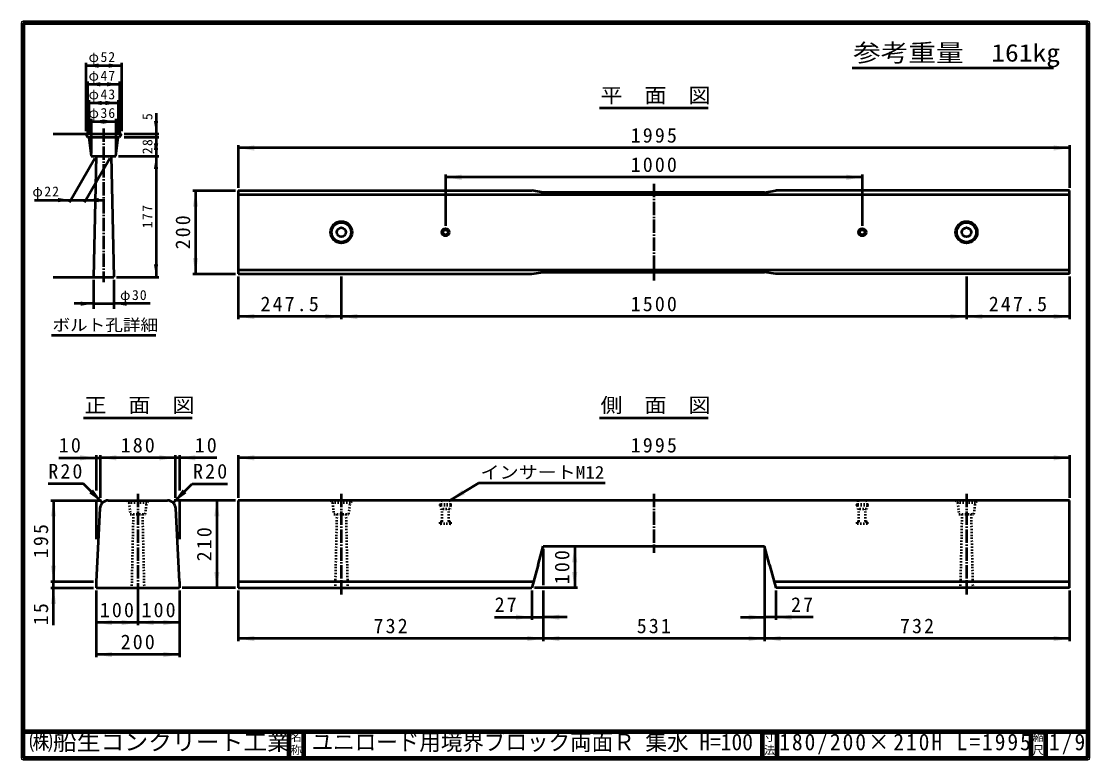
# Model space of a CAD drawing. Units: millimetres, scale not verified. Extents: x 100 to 4105, y 100 to 2870.
import ezdxf
from ezdxf.enums import TextEntityAlignment as Align

# ---------------------------------------------------------------- set-up
doc = ezdxf.new("R2010")
doc.units = ezdxf.units.MM
doc.header["$LTSCALE"] = 5
doc.linetypes.add('USER1', pattern=[13.4, 10, -1.2, 1, -1.2])
doc.linetypes.add('USER2', pattern=[2.2, 1, -1.2])
doc.layers.add('V-nasSTD', color=7, linetype='Continuous', lineweight=50)
doc.styles.add('ＭＳ ゴシック', font='')
doc.styles.get('ＭＳ ゴシック').set_extended_font_data('MS Gothic')

msp = doc.modelspace()

# ---------------------------------------------------------------- hatches: boundary and pattern name
at = {"layer": 'V-nasSTD'}
for points in [[(389.795, 2711.91), (341.795, 2703.91), (389.795, 2695.91)], [(426.915, 2695.91), (474.915, 2703.91), (426.915, 2711.91)], [(396.195, 2641.91), (348.195, 2633.91), (396.195, 2625.91)], [(420.515, 2625.91), (468.515, 2633.91), (420.515, 2641.91)], [(401.315, 2571.91), (353.315, 2563.91), (401.315, 2555.91)], [(415.395, 2555.91), (463.395, 2563.91), (415.395, 2571.91)], [(410.275, 2501.91), (362.275, 2493.91), (410.275, 2485.91)], [(406.435, 2485.91), (454.435, 2493.91), (406.435, 2501.91)], [(612.915, 2496.39), (604.915, 2448.39), (596.915, 2496.39)], [(596.915, 2387.59), (604.915, 2435.59), (612.915, 2387.59)], [(612.915, 2411.91), (604.915, 2363.91), (596.915, 2411.91)], [(972.812, 2405), (912.812, 2395), (972.812, 2385)], [(3970, 2385), (4030, 2395), (3970, 2405)], [(596.915, 2315.91), (604.915, 2363.91), (612.915, 2315.91)], [(1750.156, 2295), (1690.156, 2285), (1750.156, 2275)], [(3192.656, 2275), (3252.656, 2285), (3192.656, 2295)], [(237.195, 2191.365), (285.195, 2199.365), (237.195, 2207.365)], [(389.515, 2207.365), (341.515, 2199.365), (389.515, 2191.365)], [(762.812, 2175), (752.812, 2235), (742.812, 2175)], [(762.812, 1982.5), (752.812, 1922.5), (742.812, 1982.5)], [(612.915, 1958.79), (604.915, 1910.79), (596.915, 1958.79)], [(321.955, 1802.79), (369.955, 1810.79), (321.955, 1818.79)], [(494.755, 1818.79), (446.755, 1810.79), (494.755, 1802.79)], [(972.812, 1772.5), (912.812, 1762.5), (972.812, 1752.5)], [(1239.594, 1752.5), (1299.594, 1762.5), (1239.594, 1772.5)], [(1359.531, 1772.5), (1299.531, 1762.5), (1359.531, 1752.5)], [(3583.281, 1752.5), (3643.281, 1762.5), (3583.281, 1772.5)], [(3703.218, 1772.5), (3643.218, 1762.5), (3703.218, 1752.5)], [(3970, 1752.5), (4030, 1762.5), (3970, 1772.5)], [(320.312, 1242.5), (380.312, 1232.5), (320.312, 1222.5)], [(455.938, 1242.5), (395.938, 1232.5), (455.938, 1222.5)], [(617.188, 1222.5), (677.188, 1232.5), (617.188, 1242.5)], [(752.812, 1242.5), (692.812, 1232.5), (752.812, 1222.5)], [(972.812, 1242.5), (912.812, 1232.5), (972.812, 1222.5)], [(3970, 1222.5), (4030, 1232.5), (3970, 1242.5)], [(354.605, 1099.261), (404.102, 1063.906), (368.747, 1113.403)], [(718.52, 1099.261), (669.023, 1063.906), (704.378, 1113.403)], [(1706.562, 1072.5), (1763.102, 1094.933), (1757.937, 1103.495), (1752.771, 1112.058)], [(210.312, 1012.5), (220.312, 1072.5), (230.312, 1012.5)], [(822.812, 1012.5), (832.812, 1072.5), (842.812, 1012.5)], [(2184.375, 840.625), (2174.375, 900.625), (2164.375, 840.625)], [(210.312, 827.812), (220.312, 767.812), (230.312, 827.812)], [(842.812, 804.375), (832.812, 744.375), (822.812, 804.375)], [(2184.375, 804.375), (2174.375, 744.375), (2164.375, 804.375)], [(210.312, 684.375), (220.312, 744.375), (230.312, 684.375)], [(1954.375, 644.375), (2014.375, 634.375), (1954.375, 624.375)], [(2116.562, 644.375), (2056.562, 634.375), (2116.562, 624.375)], [(2826.25, 644.375), (2886.25, 634.375), (2826.25, 624.375)], [(2988.438, 644.375), (2928.438, 634.375), (2988.438, 624.375)], [(440.312, 624.375), (380.312, 614.375), (440.312, 604.375)], [(476.562, 604.375), (536.562, 614.375), (476.562, 624.375)], [(596.562, 624.375), (536.562, 614.375), (596.562, 604.375)], [(632.812, 604.375), (692.812, 614.375), (632.812, 624.375)], [(972.812, 564.375), (912.812, 554.375), (972.812, 544.375)], [(1996.562, 544.375), (2056.562, 554.375), (1996.562, 564.375)], [(2116.562, 564.375), (2056.562, 554.375), (2116.562, 544.375)], [(2826.25, 564.375), (2886.25, 554.375), (2826.25, 544.375)], [(2946.25, 564.375), (2886.25, 554.375), (2946.25, 544.375)], [(3970, 544.375), (4030, 554.375), (3970, 564.375)], [(440.312, 504.375), (380.312, 494.375), (440.312, 484.375)], [(632.812, 484.375), (692.812, 494.375), (632.812, 504.375)]]:
    msp.add_hatch(color=256, dxfattribs=at).paths.add_polyline_path(points)

# ---------------------------------------------------------------- linework, layer by layer
at = {"layer": 'V-nasSTD', "lineweight": 100}
for p, q in [((105, 2865), (105, 105)), ((4100, 2865), (105, 2865)), ((4100, 105), (4100, 2865)), ((105, 205), (4100, 205)), ((1102.5, 205), (1102.5, 105)), ((1157.5, 205), (1157.5, 105)), ((2877.5, 205), (2877.5, 105)), ((2932.5, 205), (2932.5, 105)), ((3885, 205), (3885, 105)), ((3940, 205), (3940, 105)), ((105, 105), (4100, 105))]:
    msp.add_line(p, q, dxfattribs=at)
at = {"layer": 'V-nasSTD'}
for p, q in [((341.795, 2713.91), (341.795, 2458.39)), ((341.795, 2703.91), (474.915, 2703.91)), ((474.915, 2713.91), (474.915, 2458.39)), ((3214.5, 2695), (3970, 2695)), ((348.195, 2643.91), (348.195, 2445.59)), ((468.515, 2643.91), (468.515, 2445.59)), ((348.195, 2633.91), (468.515, 2633.91)), ((353.315, 2573.91), (353.315, 2445.59)), ((353.315, 2563.91), (463.395, 2563.91)), ((463.395, 2573.91), (463.395, 2445.59)), ((604.915, 2525.19), (604.915, 2448.39)), ((2267.406, 2545), (2675.406, 2545)), ((362.275, 2503.91), (362.275, 2373.91)), ((362.275, 2493.91), (454.435, 2493.91)), ((454.435, 2503.91), (454.435, 2373.91)), ((218.915, 2448.39), (474.915, 2448.39)), ((341.795, 2448.39), (348.195, 2435.59)), ((468.515, 2435.59), (474.915, 2448.39)), ((484.915, 2448.39), (614.915, 2448.39)), ((604.915, 2448.39), (604.915, 2435.59)), ((348.195, 2435.59), (468.515, 2435.59)), ((353.315, 2435.59), (362.275, 2363.91)), ((454.435, 2363.91), (463.395, 2435.59)), ((484.915, 2435.59), (614.915, 2435.59)), ((604.915, 2435.59), (604.915, 2363.91)), ((912.812, 2405), (912.812, 2245)), ((4030, 2405), (4030, 2245)), ((362.275, 2363.91), (454.435, 2363.91)), ((380.195, 2363.91), (369.955, 1910.79)), ((436.515, 2363.91), (446.755, 1910.79)), ((464.435, 2363.91), (614.915, 2363.91)), ((604.915, 2363.91), (604.915, 1910.79)), ((4030, 2395), (912.812, 2395)), ((375.195, 2355.25), (280.195, 2190.705)), ((431.515, 2355.25), (336.515, 2190.705)), ((1690.156, 2295), (1690.156, 2102.812)), ((3252.656, 2285), (1690.156, 2285)), ((3252.656, 2295), (3252.656, 2102.812)), ((742.812, 2235), (902.812, 2235)), ((752.812, 2235), (752.812, 1922.5)), ((912.812, 2235), (912.812, 1922.5)), ((912.812, 2235), (2014.375, 2235)), ((4030, 2219.375), (912.812, 2219.375)), ((2056.562, 2228.189), (2014.375, 2235)), ((2886.25, 2228.189), (2056.562, 2228.189)), ((2886.25, 2228.189), (2928.438, 2235)), ((4030, 2235), (2928.438, 2235)), ((4030, 1922.5), (4030, 2235)), ((149.195, 2199.365), (285.195, 2199.365)), ((285.195, 2199.365), (341.515, 2199.365)), ((341.515, 2199.365), (413.515, 2199.365)), ((742.812, 1922.5), (902.812, 1922.5)), ((912.812, 1938.125), (4030, 1938.125)), ((912.812, 1922.5), (2014.375, 1922.5)), ((2014.375, 1922.5), (2056.562, 1929.311)), ((2056.562, 1929.311), (2886.25, 1929.311)), ((2928.438, 1922.5), (2886.25, 1929.311)), ((4030, 1922.5), (2928.438, 1922.5)), ((218.915, 1910.79), (446.755, 1910.79)), ((369.955, 1900.79), (369.955, 1790.79)), ((446.755, 1900.79), (446.755, 1790.79)), ((456.755, 1910.79), (614.915, 1910.79)), ((912.812, 1912.5), (912.812, 1752.5)), ((1299.531, 1912.5), (1299.531, 1752.5)), ((3643.218, 1912.5), (3643.218, 1752.5)), ((4030, 1912.5), (4030, 1752.5)), ((369.955, 1810.79), (297.955, 1810.79)), ((369.955, 1810.79), (446.755, 1810.79)), ((582.755, 1810.79), (446.755, 1810.79)), ((1299.531, 1762.5), (912.812, 1762.5)), ((3643.281, 1762.5), (1299.531, 1762.5)), ((4030, 1762.5), (3643.281, 1762.5)), ((212.355, 1692.803), (604.355, 1692.803)), ((332.562, 1382.5), (740.562, 1382.5)), ((2267.406, 1382.5), (2675.406, 1382.5)), ((380.312, 1242.5), (380.312, 1109.5)), ((395.938, 1242.5), (395.938, 1082.5)), ((677.188, 1242.5), (677.188, 1082.5)), ((692.812, 1242.5), (692.812, 1109.5)), ((912.812, 1242.5), (912.812, 1082.5)), ((4030, 1242.5), (4030, 1082.5)), ((240.312, 1232.5), (380.312, 1232.5)), ((380.312, 1232.5), (395.938, 1232.5)), ((677.188, 1232.5), (395.938, 1232.5)), ((692.812, 1232.5), (677.188, 1232.5)), ((832.812, 1232.5), (692.812, 1232.5)), ((4030, 1232.5), (912.812, 1232.5)), ((333.392, 1134.617), (200.892, 1134.617)), ((404.102, 1063.906), (333.392, 1134.617)), ((669.023, 1063.906), (739.733, 1134.617)), ((739.733, 1134.617), (872.233, 1134.617)), ((1813.446, 1136.985), (1706.562, 1072.5)), ((2288.446, 1136.985), (1813.446, 1136.985)), ((210.312, 1072.5), (400.312, 1072.5)), ((220.312, 1072.5), (220.312, 767.812)), ((380.312, 1075.5), (380.312, 927.5)), ((394.417, 1042.85), (380.312, 767.812)), ((425.626, 1072.5), (647.499, 1072.5)), ((902.812, 1072.5), (672.812, 1072.5)), ((692.812, 767.812), (678.708, 1042.85)), ((692.812, 1075.5), (692.812, 927.5)), ((832.812, 1072.5), (832.812, 744.375)), ((912.812, 1072.5), (912.812, 744.375)), ((4030, 1072.5), (912.812, 1072.5)), ((4030, 744.375), (4030, 1072.5)), ((2037.812, 830.312), (2056.562, 900.625)), ((2056.562, 900.625), (2886.25, 900.625)), ((2056.562, 890.625), (2056.562, 754.375)), ((2174.375, 900.625), (2174.375, 744.375)), ((2905, 830.312), (2886.25, 900.625)), ((2886.25, 890.625), (2886.25, 544.375)), ((2037.812, 830.312), (2014.375, 744.375)), ((2905, 830.312), (2928.438, 744.375)), ((210.312, 767.812), (370.312, 767.812)), ((220.312, 744.375), (220.312, 767.812)), ((380.312, 767.812), (380.312, 744.375)), ((692.812, 767.812), (692.812, 744.375)), ((912.812, 767.812), (2020.767, 767.812)), ((2922.045, 767.812), (4030, 767.812)), ((210.312, 744.375), (370.312, 744.375)), ((220.312, 604.375), (220.312, 744.375)), ((380.312, 744.375), (692.812, 744.375)), ((380.312, 734.375), (380.312, 484.375)), ((536.562, 734.375), (536.562, 604.375)), ((692.812, 734.375), (692.812, 484.375)), ((902.812, 744.375), (702.812, 744.375)), ((912.812, 744.375), (2014.375, 744.375)), ((912.812, 734.375), (912.812, 544.375)), ((2014.375, 734.375), (2014.375, 624.375)), ((2184.375, 744.375), (2024.375, 744.375)), ((2056.562, 734.375), (2056.562, 544.375)), ((4030, 744.375), (2928.438, 744.375)), ((2928.438, 734.375), (2928.438, 624.375)), ((4030, 734.375), (4030, 544.375)), ((536.562, 614.375), (380.312, 614.375)), ((692.812, 614.375), (536.562, 614.375)), ((1874.375, 634.375), (2014.375, 634.375)), ((2014.375, 634.375), (2056.562, 634.375)), ((2146.562, 634.375), (2056.562, 634.375)), ((2796.25, 634.375), (2886.25, 634.375)), ((2928.438, 634.375), (2886.25, 634.375)), ((3068.438, 634.375), (2928.438, 634.375)), ((2056.562, 554.375), (912.812, 554.375)), ((2886.25, 554.375), (2056.562, 554.375)), ((4030, 554.375), (2886.25, 554.375)), ((692.812, 494.375), (380.312, 494.375))]:
    msp.add_line(p, q, dxfattribs=at)
at = {"layer": 'V-nasSTD', "linetype": 'USER1'}
for p, q in [((408.355, 2467.59), (408.355, 1891.59)), ((2471.406, 2260), (2471.406, 1897.5)), ((536.562, 1097.5), (536.562, 719.375)), ((1299.531, 1097.5), (1299.531, 719.375)), ((2471.406, 1097.5), (2471.406, 875.625)), ((3643.281, 1097.5), (3643.281, 719.375))]:
    msp.add_line(p, q, dxfattribs=at)
at = {"layer": 'V-nasSTD', "linetype": 'USER2'}
for p, q in [((495.938, 1072.5), (499.844, 1064.688)), ((499.844, 1064.688), (573.281, 1064.688)), ((502.969, 1064.688), (508.438, 1020.938)), ((564.688, 1020.938), (570.156, 1064.688)), ((573.281, 1064.688), (577.188, 1072.5)), ((1258.906, 1072.5), (1262.812, 1064.688)), ((1262.812, 1064.688), (1336.25, 1064.688)), ((1265.938, 1064.688), (1271.406, 1020.938)), ((1327.656, 1020.938), (1333.125, 1064.688)), ((1336.25, 1064.688), (1340.156, 1072.5)), ((1710.469, 1056.875), (1669.844, 1056.875)), ((1669.844, 1053.75), (1669.844, 1056.875)), ((1710.469, 1053.75), (1669.844, 1053.75)), ((1673.75, 1072.5), (1671.406, 1056.875)), ((1671.406, 1053.75), (1673.75, 1039.688)), ((1706.562, 1072.5), (1673.75, 1072.5)), ((1706.562, 1072.5), (1708.906, 1056.875)), ((1708.906, 1053.75), (1706.562, 1039.688)), ((1710.469, 1053.75), (1710.469, 1056.875)), ((3272.969, 1056.875), (3232.344, 1056.875)), ((3232.344, 1053.75), (3232.344, 1056.875)), ((3272.969, 1053.75), (3232.344, 1053.75)), ((3236.25, 1072.5), (3233.906, 1056.875)), ((3233.906, 1053.75), (3236.25, 1039.688)), ((3269.062, 1072.5), (3236.25, 1072.5)), ((3269.062, 1072.5), (3271.406, 1056.875)), ((3271.406, 1053.75), (3269.062, 1039.688)), ((3272.969, 1053.75), (3272.969, 1056.875)), ((3602.656, 1072.5), (3606.562, 1064.688)), ((3606.562, 1064.688), (3680, 1064.688)), ((3609.688, 1064.688), (3615.156, 1020.938)), ((3671.406, 1020.938), (3676.875, 1064.688)), ((3680, 1064.688), (3683.906, 1072.5)), ((508.438, 1020.938), (564.688, 1020.938)), ((519.375, 1020.938), (513.125, 744.375)), ((553.75, 1020.938), (560, 744.375)), ((1271.406, 1020.938), (1327.656, 1020.938)), ((1282.344, 1020.938), (1276.094, 744.375)), ((1316.719, 1020.938), (1322.969, 744.375)), ((1706.562, 1039.688), (1673.75, 1039.688)), ((1677.656, 993.649), (1677.656, 1039.688)), ((1702.656, 993.649), (1702.656, 1039.688)), ((3269.062, 1039.688), (3236.25, 1039.688)), ((3240.156, 993.649), (3240.156, 1039.688)), ((3265.156, 993.649), (3265.156, 1039.688)), ((3615.156, 1020.938), (3671.406, 1020.938)), ((3626.094, 1020.938), (3619.844, 744.375)), ((3660.469, 1020.938), (3666.719, 744.375)), ((1670.625, 985.469), (1670.625, 990.781)), ((1671.094, 991.25), (1674.839, 991.25)), ((1709.219, 985), (1671.094, 985)), ((1675.706, 991.512), (1676.96, 992.349)), ((1703.352, 992.349), (1704.606, 991.512)), ((1709.219, 991.25), (1705.473, 991.25)), ((1709.688, 985.469), (1709.688, 990.781)), ((3233.125, 985.469), (3233.125, 990.781)), ((3233.594, 991.25), (3237.339, 991.25)), ((3271.719, 985), (3233.594, 985)), ((3238.206, 991.512), (3239.46, 992.349)), ((3265.852, 992.349), (3267.106, 991.512)), ((3271.719, 991.25), (3267.973, 991.25)), ((3272.188, 985.469), (3272.188, 990.781))]:
    msp.add_line(p, q, dxfattribs=at)
at = {"layer": 'V-nasSTD', "lineweight": 13}
msp.add_lwpolyline([(100, 100), (100, 2870), (4105, 2870), (4105, 100)], close=True, dxfattribs=at)
at = {"layer": 'V-nasSTD'}
for centre, radius in [((1299.531, 2078.75), 40.625), ((1299.531, 2078.75), 36.719), ((1299.531, 2078.75), 17.188), ((1690.156, 2078.75), 14.062), ((1690.156, 2078.75), 10.938), ((1690.156, 2078.75), 9.375), ((3252.656, 2078.75), 14.062), ((3252.656, 2078.75), 10.938), ((3252.656, 2078.75), 9.375), ((3643.281, 2078.75), 40.625), ((3643.281, 2078.75), 36.719), ((3643.281, 2078.75), 17.188)]:
    msp.add_circle(centre, radius, dxfattribs=at)
for centre, start, end in [((425.626, 1041.25), 90, 177.06433), ((647.499, 1041.25), 2.93567, 90)]:
    msp.add_arc(centre, 31.25, start, end, dxfattribs=at)
at = {"layer": 'V-nasSTD', "linetype": 'USER2'}
for centre, radius, start, end in [((1671.094, 990.781), 0.469, 90, 180), ((1671.094, 985.469), 0.469, 180, 270), ((1674.839, 992.812), 1.562, 270, 303.69007), ((1676.094, 993.649), 1.562, 303.69007, 0), ((1704.219, 993.649), 1.562, 180, 236.30993), ((1705.473, 992.812), 1.562, 236.30993, 270), ((1709.219, 990.781), 0.469, 0, 90), ((1709.219, 985.469), 0.469, 270, 0), ((3233.594, 990.781), 0.469, 90, 180), ((3233.594, 985.469), 0.469, 180, 270), ((3237.339, 992.812), 1.562, 270, 303.69007), ((3238.594, 993.649), 1.562, 303.69007, 0), ((3266.719, 993.649), 1.562, 180, 236.30993), ((3267.973, 992.812), 1.562, 236.30993, 270), ((3271.719, 990.781), 0.469, 0, 90), ((3271.719, 985.469), 0.469, 270, 0)]:
    msp.add_arc(centre, radius, start, end, dxfattribs=at)

# ---------------------------------------------------------------- texts
at = {"layer": 'V-nasSTD', "style": 'ＭＳ ゴシック'}
for s, height, width, p in [('参考重量\u3000161kg', 65.98, 1.15, (3218.5, 2785)), ('平\u3000面\u3000図', 54.99, 1.1, (2271.106, 2620)), ('ボルト孔詳細', 43.99, 1.1, (216.559, 1752.803)), ('正\u3000面\u3000図', 54.99, 1.1, (336.262, 1457.5)), ('側\u3000面\u3000図', 54.99, 1.1, (2271.106, 1457.5)), ('インサートM12', 47.65, 1.1, (1821.146, 1201.985)), ('㈱船生コンクリート工業', 62.32, 1.05, (128.986, 197.5)), ('ユニロード用境界ブロック両面Ｒ 集水 H=100', 62.32, 0.95, (1188.125, 197.5))]:
    msp.add_text(s, height=height, dxfattribs=dict(at, width=width)).set_placement(p, align=Align.TOP_LEFT)
msp.add_text('5', height=37.54, rotation=90, dxfattribs=at).set_placement((553.715, 2499.59), align=Align.TOP_LEFT)
for s, p in [('名', (1109, 201)), ('寸', (2884, 201)), ('縮', (3891.5, 201)), ('称', (1109, 151)), ('法', (2884, 151)), ('尺', (3891.5, 151))]:
    msp.add_text(s, height=30.79, dxfattribs=at).set_placement(p, align=Align.TOP_LEFT)
at = {"layer": 'V-nasSTD', "attachment_point": 1, "style": 'ＭＳ ゴシック'}
for s, insert, char_height in [('\\T1.15;φ52', (352.035, 2755.11), 37.54), ('\\T1.15;φ47', (352.035, 2685.11), 37.54), ('\\T1.15;φ43', (352.035, 2615.11), 37.54), ('\\T1.15;φ36', (352.035, 2545.11), 37.54), ('\\T1.21;1995', (2384.406, 2470), 54.99), ('\\T1.21;1000', (2384.406, 2360), 54.99), ('\\T1.15;φ22', (141.513, 2250.565), 37.54), ('\\T1.15;φ30', (470.115, 1861.99), 37.54), ('\\T1.21;247.5', (996.533, 1837.5), 54.99), ('\\T1.21;1500', (2384.406, 1837.5), 54.99), ('\\T1.21;247.5', (3726.939, 1837.5), 54.99), ('\\T1.21;10', (240.312, 1307.5), 54.99), ('\\T1.21;180', (472.234, 1307.5), 54.99), ('\\T1.21;10', (749.812, 1307.5), 54.99), ('\\T1.21;1995', (2384.406, 1307.5), 54.99), ('\\T1.21;R20', (200.892, 1209.617), 54.99), ('\\T1.21;R20', (743.733, 1209.617), 54.99), ('\\T1.21;100', (394.109, 689.375), 54.99), ('\\T1.21;100', (550.359, 689.375), 54.99), ('\\T1.21;27', (1874.375, 709.375), 54.99), ('\\T1.21;27', (2985.438, 709.375), 54.99), ('\\T1.21;732', (1420.359, 629.375), 54.99), ('\\T1.21;531', (2407.078, 629.375), 54.99), ('\\T1.21;732', (3393.797, 629.375), 54.99), ('\\T1.21;200', (472.234, 569.375), 54.99), ('\\T1.18;\\W0.95;180/200×210H\\~L=1995', (2941.25, 197.5), 62.32), ('\\T1.19;\\W0.95;1/9', (3952.5, 197.5), 62.32)]:
    msp.add_mtext(s, dxfattribs=dict(at, insert=insert, char_height=char_height))
at = {"layer": 'V-nasSTD', "attachment_point": 1, "rotation": 90, "style": 'ＭＳ ゴシック'}
for s, insert, char_height in [('\\T1.2;28', (553.715, 2371.59), 37.54), ('\\T1.2;177', (553.715, 2093.83), 37.54), ('\\T1.21;200', (677.812, 2014.422), 54.99), ('\\T1.21;195', (145.312, 855.828), 54.99), ('\\T1.21;210', (757.812, 844.109), 54.99), ('\\T1.21;100', (2099.375, 758.172), 54.99), ('\\T1.21;15', (145.312, 604.375), 54.99)]:
    msp.add_mtext(s, dxfattribs=dict(at, insert=insert, char_height=char_height))

doc.saveas('drawing.dxf')
